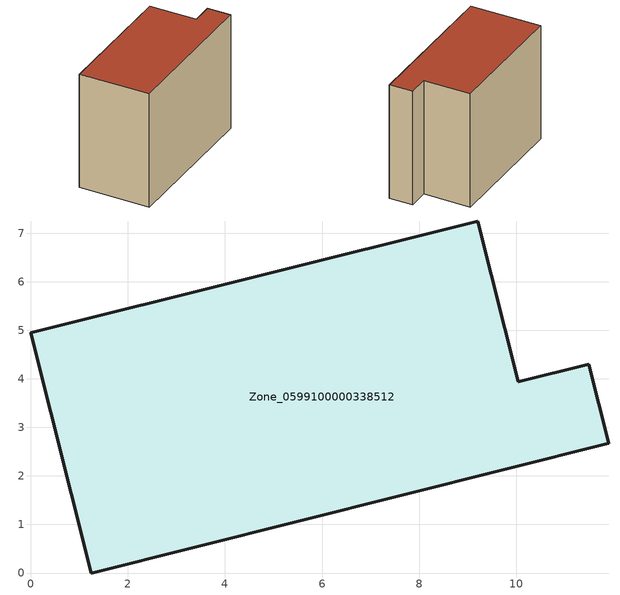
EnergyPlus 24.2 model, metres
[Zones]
Zone_0599100000338512
 floor ground (C_G): 1.24,0 0,4.95 9.21,7.25 10.04,3.94 11.49,4.3 11.91,2.67 z0
 wall outside (C_F): 1.24,0 11.91,2.67 11.49,4.3 10.04,3.94 9.21,7.25 0,4.95 1.24,0 z0:8.54
 roof outside (C_R): 0,4.95 1.24,0 11.91,2.67 11.49,4.3 10.04,3.94 9.21,7.25 z8.54
[BUILDING]
Pand.0599100000338512: North Axis=0; Terrain=City; Loads Convergence Tolerance Value=0.04; Temperature Convergence Tolerance Value=0.4; Solar Distribution=FullExterior; Maximum Number of Warmup Days=25; Minimum Number of Warmup Days=1
[Site:Location]
Rotterdam.The.Hague.AP_ZH_NLD Design_Conditions: Latitude=51.96; Longitude=4.45; Time Zone=1; Elevation=-4.5
[SITE:GROUNDTEMPERATURE:BUILDINGSURFACE]
18, 18, 18, 18, 18, 18, 18, 18, 18, 18, 18, 18
[MATERIAL] Thermal Absorptance=0.9; Solar Absorptance=0.7; Visible Absorptance=0.7
Name | Roughness | Thickness | Conductivity | Density | Specific Heat
G.TI.1992-2005 | MediumSmooth | 0.15 | 0.06 | 540 | 1210
F.TI.1992-2005 | Rough | 0.3 | 0.12 | 1920 | 840
R.TI.1992-2005 | MediumRough | 0.2 | 0.08 | 1500 | 1000
[CONSTRUCTION]
C_G: G.TI.1992-2005
C_F: F.TI.1992-2005
C_R: R.TI.1992-2005
[ZONE]
Zone_0599100000338512: Type=1; Multiplier=1; Ceiling Height=Autocalculate; Volume=Autocalculate; Floor Area=autocalculate; Part of Total Floor Area=Yes
[ZONEINFILTRATION:DESIGNFLOWRATE]
Infil_Zone_0599100000338512: Zone or ZoneList or Space or SpaceList=Zone_0599100000338512; Schedule=AlwaysOn; Design Flow Rate Calculation Method=Flow/Area; Flow Rate per Floor Area=0.0015; Constant Term Coefficient=1; Temperature Term Coefficient=0; Velocity Term Coefficient=0; Velocity Squared Term Coefficient=0
[HVACTEMPLATE:ZONE:IDEALLOADSAIRSYSTEM]
Zone_0599100000338512: Maximum Heating Supply Air Temperature=50; Minimum Cooling Supply Air Temperature=13; Maximum Heating Supply Air Humidity Ratio=0.0156; Minimum Cooling Supply Air Humidity Ratio=0.0077; Heating Limit=NoLimit; Cooling Limit=NoLimit; Dehumidification Control Type=ConstantSensibleHeatRatio; Cooling Sensible Heat Ratio=0.7; Dehumidification Setpoint=60; Humidification Control Type=None; Humidification Setpoint=30; Outdoor Air Method=None; Outdoor Air Flow Rate per Person=0.00944; Outdoor Air Flow Rate per Zone Floor Area=0; Outdoor Air Flow Rate per Zone=0; Demand Controlled Ventilation Type=None; Outdoor Air Economizer Type=NoEconomizer; Heat Recovery Type=None; Sensible Heat Recovery Effectiveness=0.7; Latent Heat Recovery Effectiveness=0.65
[ZONECONTROL:THERMOSTAT]
ThermostatControl_Zone_0599100000338512: Zone or ZoneList=Zone_0599100000338512; Control Type Schedule=DualSetpointControlType; Control 1=Thermostat_Zone_0599100000338512; Temperature Difference Between Cutout And Setpoint=0
[THERMOSTATSETPOINT:DUALSETPOINT]
Thermostat_Zone_0599100000338512: Heating Setpoint Temperature Schedule=HeatingSetpoint_Zone_0599100000338512; Cooling Setpoint Temperature Schedule=CoolingSetpoint_Zone_0599100000338512
[SCHEDULE:COMPACT]
HeatingSetpoint_Zone_0599100000338512: Through: 12/31, For: AllDays, Until: 24:00, 21
CoolingSetpoint_Zone_0599100000338512: Through: 12/31, For: AllDays, Until: 24:00, 24
DualSetpointControlType: Through: 12/31, For: AllDays, Until: 24:00, 4
AlwaysOn: Through: 12/31, For: AllDays, Until: 24:00, 1
